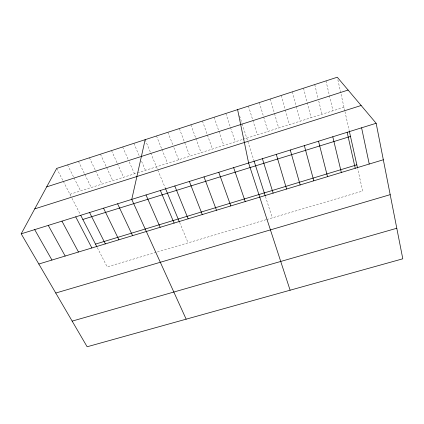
<?xml version="1.0" encoding="UTF-8"?>
<svg xmlns="http://www.w3.org/2000/svg" width="424" height="424" viewBox="0 0 424 424"><rect width="100%" height="100%" fill="white"/><g stroke="black" fill="none" stroke-linecap="round" stroke-linejoin="round"><path stroke-width="0.32" stroke-dasharray="2.12 1.59" d="M69.944 194.287L136.92 173.018M137.524 172.828L242.507 139.496M243.111 139.3L343.986 107.272M156.112 252.349L107.177 266.876L97.191 247.409M157.378 251.973L265.991 219.733M266.622 219.547L362.668 191.033L357.676 168.646M56.684 168.423L63.012 180.767M63.314 181.355L71.698 197.695M71.99 198.268L80.131 214.147M67.533 164.899L73.75 177.317M74.046 177.905L80.56 190.917M78.445 161.353L84.546 173.845M84.837 174.439L91.234 187.53M89.411 157.786L95.267 170.077M95.548 170.66L101.961 184.122M100.44 154.203L112.742 180.698M111.528 150.6L117.157 163.039M117.422 163.632L123.585 177.253M122.679 146.974L128.186 159.493M129.235 161.873L134.482 173.792M133.889 143.333L139.533 156.525M141.589 161.321L145.437 170.316M145.156 139.671L150.43 152.338M150.679 152.942L165.275 188.018M179.622 222.483L188.097 242.857M156.493 135.987L161.645 148.734M161.888 149.343L167.528 163.304M167.888 132.283L172.918 145.109M173.872 147.552L178.663 159.768M179.347 128.562L184.482 142.077M184.716 142.692L189.857 156.212M190.869 124.815L195.649 137.8M195.877 138.42L201.114 152.64M202.455 121.052L212.424 149.047M214.104 117.263L223.803 145.432M225.822 113.457L230.327 127.015M230.529 127.629L235.241 141.802M239.592 115.826L241.972 123.267M242.173 123.888L253.875 160.399M265.456 196.529L272.293 217.862M248.448 106.101L257.331 134.79M259.356 102.56L263.474 116.356M263.664 116.982L267.973 131.408M270.316 98.999L274.312 112.874M274.492 113.505L278.669 128.011M281.329 95.416L285.198 109.376M285.373 110.007L289.417 124.598M292.406 91.817L296.143 105.857M296.312 106.493L300.219 121.169M303.536 88.203L311.078 117.724M314.73 84.562L318.127 98.463M318.747 100.992L321.991 114.257M325.976 80.91L329.247 94.886M329.395 95.522L332.962 110.77M337.859 79.792L344.813 110.977M344.951 111.597L349.206 130.677"/><path stroke-width="0.64" d="M145.156 139.671L131.758 199.391L186.152 319.177M21.2 233.831L56.684 168.423L337.287 77.232L376.146 123.267L402.8 258.804L87.132 346.768L21.2 233.831L376.146 123.267M46.672 186.873L348.109 90.052M34.747 208.862L361.147 105.497M82.855 219.452L350.484 136.401M95.495 244.102L356.828 164.841M38.828 264.019L383.322 159.768M55.761 293.032L390.186 194.664M72.16 321.116L396.795 228.26M34.694 229.628L51.956 260.05M48.278 225.398L65.174 256.048M61.952 221.137L78.477 252.02M75.726 216.85L91.87 247.971M80.735 215.328L96.91 246.858M89.586 212.53L105.348 243.89M103.546 208.179L118.916 239.783M117.602 203.801L132.579 235.649M146.004 194.955L160.177 227.301M160.357 190.482L174.11 223.082M165.519 188.59L179.379 221.906M174.805 185.982L188.145 218.837M189.358 181.451L202.269 214.56M204.013 176.888L216.494 210.256M218.768 172.287L230.815 205.921M233.629 167.66L245.231 201.559M290.111 290.207L248.602 162.996L237.604 109.63M254.066 161.003L265.26 195.925M262.403 158.698L273.136 193.116M276.294 154.368L286.603 189.04M290.276 150.011L300.155 184.938M304.353 145.628L313.797 180.809M318.519 141.213L327.524 176.654M332.782 136.772L341.341 172.473M347.139 132.299L355.243 168.264M349.349 131.313L357.395 167.374M361.593 127.799L369.24 164.03"/></g></svg>
